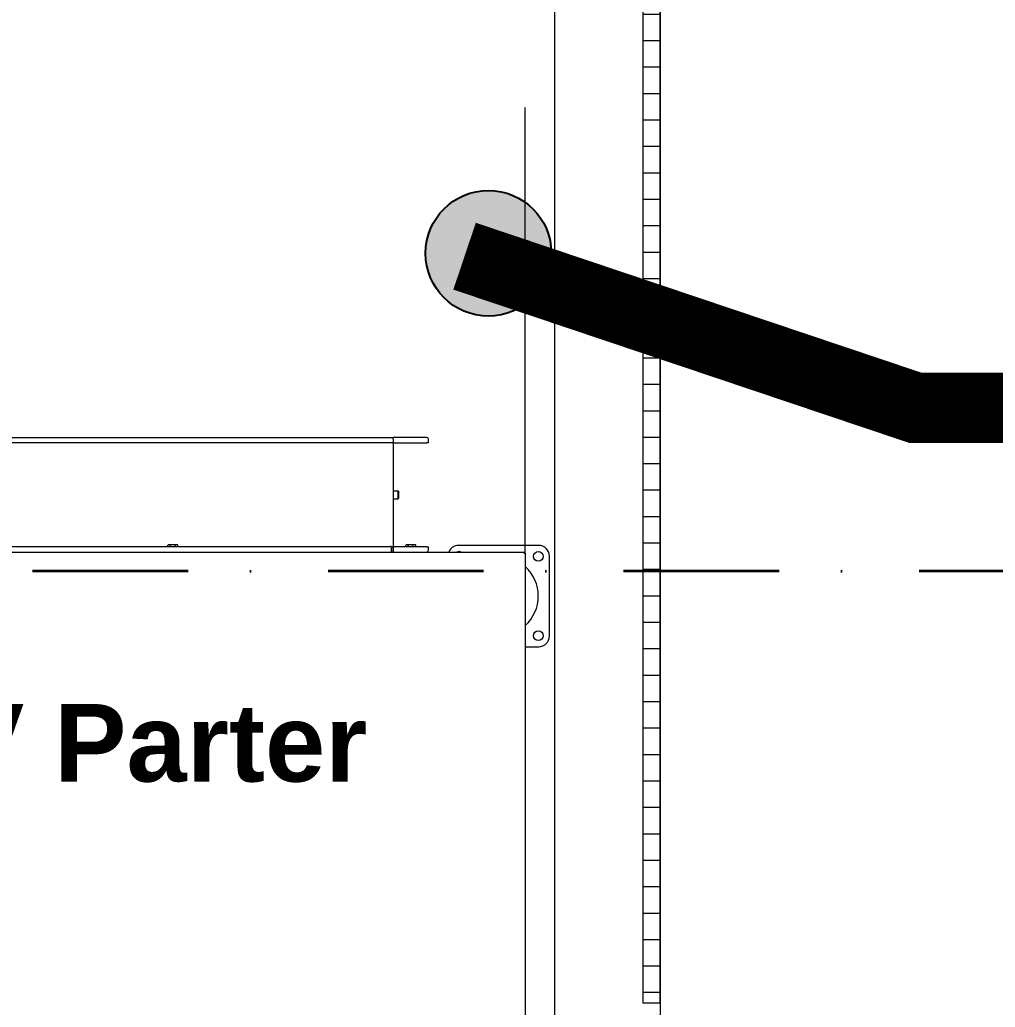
# Model space of a CAD drawing. Header units: millimetres. Extents: x 1322820 to 1391563, y 1051909 to 1098256.
# Drawn here: x 1326072 to 1327179, y 1084626 to 1085746 of the extents above; entities that cross this region are included whole.
import ezdxf
from ezdxf.enums import TextEntityAlignment as Align

# ---------------------------------------------------------------- set-up
doc = ezdxf.new("R2010")
doc.units = ezdxf.units.MM
doc.header["$MEASUREMENT"] = 0
doc.set_wipeout_variables(frame=1)
doc.linetypes.add('Dot & Dashed', pattern=[335.138881, 176.388884, -88.194442, 0, -70.555556])
doc.linetypes.add('Wipeout_Contour', pattern=[1000, 0, -1000])
doc.layers.get('0').update_dxf_attribs({"true_color": 0x787878})
for name, color, linetype, true_color in [('arhitectura - decoratii fatada', 7, 'Continuous', 0x787878), ('New_arhitectura - axe', 7, 'Continuous', 0x787878), ('New_arhitectura - sort tabla', 7, 'Continuous', 0x787878), ('New_rezistenta - atic', 7, 'Continuous', 0x787878)]:
    doc.layers.add(name, color=color, linetype=linetype, true_color=true_color)
for name, color, linetype, lineweight, true_color in [('arhitectura - decoratii fatada_Pen_No__21', 7, 'Continuous', 20, 0x787878), ('New_arhitectura - axe_Pen_No__201', 7, 'Continuous', 35, 0x787878), ('New_arhitectura - sort tabla_Pen_No__21', 7, 'Continuous', 20, 0x787878), ('New_rezistenta - atic_Pen_No__1', 7, 'Continuous', 13, 0x787878)]:
    doc.layers.add(name, color=color, linetype=linetype, lineweight=lineweight, true_color=true_color)
doc.layers.add('circuite iluminat vitali', color=1, linetype='Continuous')
doc.layers.add('circuite prize vitali', color=1, linetype='Continuous')
doc.layers.add('CV_Pen_No__1', color=7, linetype='Continuous', lineweight=13)
doc.styles.add('GENERATED_STYLE_1', font='arialbd.ttf')
doc.styles.add('GENERATED_STYLE_9', font='arialbd.ttf')

# ---------------------------------------------------------------- blocks, each defined once
blk = doc.blocks.new('Slab_1_1', base_point=(1346478.5, 1090720.6))
at = {"layer": 'New_arhitectura - sort tabla_Pen_No__21', "color": 7, "linetype": 'Continuous', "lineweight": 20, "flags": 128}
blk.add_lwpolyline([(1346478.5, 1090720.6), (1326678.5, 1090720.6), (1326678.5, 1075928.7), (1355428.5, 1075928.7), (1355428.5, 1056170.7), (1372848.5, 1056170.7), (1372848.5, 1096120.6), (1355278.5, 1096120.6), (1355278.5, 1089268.7), (1355828.5, 1089268.7), (1355828.5, 1095570.6), (1372228.5, 1095570.6), (1372228.5, 1056720.7), (1355978.5, 1056720.7), (1355978.5, 1076470.6), (1327228.5, 1076470.6), (1327228.5, 1090170.6), (1346478.5, 1090170.6)], close=True, dxfattribs=at)
blk = doc.blocks.new('Wall_19_1', base_point=(1327178.5, 1090220.6))
at = {"color": 254, "linetype": 'Wipeout_Contour', "lineweight": 0, "ltscale": 6851626.523257658}
blk.add_wipeout([(1326798.5, 1076070.6), (1326828.5, 1076070.6), (1326828.5, 1090570.6), (1326798.5, 1090570.6)], dxfattribs=at).dxf.layer = 'New_rezistenta - atic'
at = {"layer": 'New_rezistenta - atic_Pen_No__1', "color": 7, "linetype": 'Continuous', "lineweight": 13, "flags": 128}
blk.add_lwpolyline([(1326798.5, 1090600.6), (1326798.5, 1076040.6)], dxfattribs=at)
at = {"color": 254, "linetype": 'Wipeout_Contour', "lineweight": 0, "ltscale": 6851826.914150106}
blk.add_wipeout([(1326828.5, 1076170.6), (1326928.5, 1076170.6), (1326928.5, 1090470.6), (1326828.5, 1090470.6)], dxfattribs=at).dxf.layer = 'New_rezistenta - atic'
at = {"color": 254, "linetype": 'Wipeout_Contour', "lineweight": 0, "ltscale": 6852366.706711189}
blk.add_wipeout([(1326928.5, 1076420.6), (1327178.5, 1076420.6), (1327178.5, 1090220.6), (1326928.5, 1090220.6)], dxfattribs=at).dxf.layer = 'New_rezistenta - atic'
blk = doc.blocks.new('Wall_61_1', base_point=(1326778.5, 1084630.7))
at = {"layer": 'arhitectura - decoratii fatada', "linetype": 'Continuous', "lineweight": 0, "true_color": 0x000000}
h = blk.add_hatch(dxfattribs=at)
h.set_pattern_fill('PLYWOOD_0001', color=18, style=0, pattern_type=2)
h.set_pattern_definition([(0, (1356235.236, 1078942.57), (0, 30), [])])
h.paths.add_polyline_path([(1326798.5, 1084630.7), (1326798.5, 1087645.7), (1326778.5, 1087645.7), (1326778.5, 1084630.7)])
at = {"layer": 'arhitectura - decoratii fatada_Pen_No__21', "color": 7, "linetype": 'Continuous', "lineweight": 20, "flags": 128}
for points in [[(1326778.5, 1087645.7), (1326778.5, 1084630.7)], [(1326798.5, 1084630.7), (1326798.5, 1087645.7)], [(1326778.5, 1084630.7), (1326798.5, 1084630.7)]]:
    blk.add_lwpolyline(points, dxfattribs=at)
blk = doc.blocks.new('Standard grid marker_7')
at = {"layer": 'New_arhitectura - axe_Pen_No__201', "linetype": 'Dot & Dashed', "lineweight": 35}
blk.add_line((1000, 0), (32396.9, 0), dxfattribs=at)
at = {"layer": 'New_arhitectura - axe_Pen_No__201', "lineweight": 35, "style": 'GENERATED_STYLE_1'}
blk.add_attdef('AC_MarkerText_1', text='', height=125, rotation=180, dxfattribs=at).set_placement((33503, 7.1), align=Align.MIDDLE_CENTER)
blk = doc.blocks.new('terasa')
at = {"layer": 'New_arhitectura - sort tabla', "linetype": 'Continuous', "lineweight": 20}
blk.add_blockref('Slab_1_1', (1346478.502, 1090720.6), dxfattribs=at)
at = {"layer": 'New_rezistenta - atic', "lineweight": 20}
blk.add_blockref('Wall_19_1', (1327178.502, 1090220.6), dxfattribs=at)
at = {"layer": 'arhitectura - decoratii fatada', "lineweight": 20}
blk.add_blockref('Wall_61_1', (1326778.502, 1084630.65), dxfattribs=at)
at = {"layer": 'New_arhitectura - axe', "linetype": 'Continuous', "lineweight": 13, "zscale": 1000, "rotation": 180}
blk.add_blockref('Standard grid marker_7', (1356428.539, 1085120.65), dxfattribs=at)

msp = doc.modelspace()

# ---------------------------------------------------------------- block references
msp.add_blockref('terasa', (0, 0))

# ---------------------------------------------------------------- next in the draw order: hatches: boundary and pattern name
at = {"layer": 'circuite iluminat vitali'}
h = msp.add_hatch(color=256, dxfattribs=at)
h.paths.add_polyline_path([(1326671.6, 1085502.6, -0.528515), (1326598.7, 1085410), (1326632.6, 1085487.4)])
h.paths.add_polyline_path([(1326671.6, 1085502.6), (1326632.6, 1085487.4), (1326652.6, 1085533, -0.127588)])
h.paths.add_polyline_path([(1326652.6, 1085533), (1326598.7, 1085410, -0.086363), (1326574.9, 1085415.8, -0.099878), (1326551.8, 1085432), (1326604.6, 1085552.5, -0.099878), (1326632.2, 1085546.5, -0.086363)])
h.paths.add_polyline_path([(1326604.6, 1085552.5), (1326551.8, 1085432, -0.664213)])

# ---------------------------------------------------------------- next in the draw order: linework, layer by layer
msp.add_circle((1326603.5, 1085481.2), 71.3, dxfattribs=at)
at = {"layer": 'circuite prize vitali', "linetype": 'Continuous', "flags": 128}
msp.add_lwpolyline([(1326603.5, 1085474, 0, 0, 0), (1326603.5, 1085474, 0, 0, 0), (1326603.5, 1085474, 0, 0, 0), (1325403.6, 1084272.1, 179, 0, 0), (1325102.9, 1083971.3, 0, 0, 0)], format="xyseb", dxfattribs=at)
at = {"layer": 'circuite prize vitali', "lineweight": 20, "const_width": 80}
msp.add_lwpolyline([(1362072.2, 1085491.4), (1346211.1, 1085309.9), (1327088, 1085305.8), (1326576.4, 1085477.9), (1326576.4, 1085477.9), (1326576.4, 1085477.9), (1326576.4, 1085477.9), (1326576.4, 1085477.9), (1326576.4, 1085477.9), (1326576.4, 1085477.9), (1326576.4, 1085477.9)], dxfattribs=at)
at = {"layer": 'CV_Pen_No__1', "color": 7, "linetype": 'Continuous', "lineweight": 13}
for p, q in [((1326645.1, 1085140.6), (1326645.1, 1085646.6)), ((1326645.1, 1085144.3), (1326645.1, 1085499.2)), ((1325695.4, 1085272.2), (1326495.4, 1085272.2)), ((1326484.3, 1085272.2), (1326484.4, 1085272.2)), ((1326495.4, 1085270.2), (1326495.4, 1085272.2)), ((1326495.4, 1085270.2), (1326495.4, 1085272.2)), ((1326533.4, 1085272.2), (1326495.4, 1085272.2)), ((1326495.4, 1085270.2), (1326495.4, 1085266.2)), ((1326495.4, 1085270.2), (1326495.4, 1085266.2)), ((1326523.8, 1085272.2), (1326523.8, 1085272.2)), ((1326535.4, 1085266.2), (1326535.4, 1085270.2)), ((1326495.4, 1085266.2), (1325695.4, 1085266.2)), ((1326495.4, 1085266.2), (1326495.4, 1085148.2)), ((1326495.4, 1085266.2), (1326533.4, 1085266.2)), ((1326535.4, 1085266.2), (1326533.4, 1085266.2)), ((1326495.4, 1085211.7), (1326500.9, 1085211.7)), ((1326500.9, 1085202.7), (1326500.9, 1085211.7)), ((1326501.4, 1085211.2), (1326500.9, 1085211.7)), ((1326495.4, 1085202.7), (1326500.9, 1085202.7)), ((1326501.4, 1085203.2), (1326500.9, 1085202.7)), ((1326501.4, 1085211.2), (1326501.4, 1085203.2)), ((1325698.2, 1085148.4), (1326492.1, 1085148.4)), ((1326239.6, 1085148.4), (1326239.6, 1085149.9)), ((1326240.4, 1085150.4), (1326239.7, 1085150)), ((1326241, 1085150.4), (1326240.4, 1085150.4)), ((1326245.3, 1085150.4), (1326241, 1085150.4)), ((1326242.4, 1085148.4), (1326242.4, 1085149.9)), ((1326249.7, 1085150.4), (1326245.3, 1085150.4)), ((1326248.2, 1085148.4), (1326248.2, 1085149.9)), ((1326250.4, 1085150.4), (1326249.7, 1085150.4)), ((1326250.4, 1085150.4), (1326251.1, 1085150)), ((1326251.2, 1085148.4), (1326251.2, 1085149.9)), ((1326492.1, 1085148.4), (1326492.1, 1085148.4)), ((1326493.1, 1085148.4), (1326492.1, 1085148.4)), ((1326493.1, 1085148.4), (1326493.1, 1085142.2)), ((1326493.1, 1085148.2), (1326495.4, 1085148.2)), ((1326495.4, 1085148.2), (1326495.4, 1085144.2)), ((1326533.4, 1085148.2), (1326495.4, 1085148.2)), ((1326495.4, 1085144.2), (1326495.4, 1085148.2)), ((1326495.4, 1085144.2), (1326495.4, 1085142.2)), ((1326495.4, 1085142.2), (1326495.4, 1085144.2)), ((1326509.6, 1085148.2), (1326509.6, 1085149.9)), ((1326510.4, 1085150.4), (1326509.7, 1085150)), ((1326511, 1085150.4), (1326510.4, 1085150.4)), ((1326515.3, 1085150.4), (1326511, 1085150.4)), ((1326512.4, 1085148.2), (1326512.4, 1085149.9)), ((1326519.7, 1085150.4), (1326515.3, 1085150.4)), ((1326518.2, 1085148.2), (1326518.2, 1085149.9)), ((1326520.4, 1085150.4), (1326519.7, 1085150.4)), ((1326520.4, 1085150.4), (1326521.1, 1085150)), ((1326521.2, 1085148.2), (1326521.2, 1085149.9)), ((1326533.4, 1085148.2), (1326535.4, 1085148.2)), ((1326535.4, 1085144.2), (1326535.4, 1085148.2)), ((1326660.6, 1085149.7), (1326569.6, 1085149.7)), ((1325466.4, 1085142.2), (1326643.9, 1085142.2)), ((1326612.2, 1085142.2), (1326612.2, 1085142.2)), ((1326612.2, 1085142.2), (1326612.2, 1085142.2)), ((1326643.9, 1085142.2), (1326643.9, 1085142.2)), ((1326643.9, 1085140.9), (1326643.9, 1085142.2)), ((1326645.1, 1085140.9), (1326643.9, 1085140.9)), ((1326645.1, 1085140.9), (1326645.1, 1082343.4)), ((1326645.1, 1085140.9), (1326645.1, 1085140.9)), ((1326645.1, 1085134.3), (1326645.2, 1085134.3)), ((1326672.6, 1085046.7), (1326672.6, 1085137.7)), ((1326645.1, 1085130.6), (1326645.2, 1085130.6)), ((1326645.1, 1085034.7), (1326660.6, 1085034.7))]:
    msp.add_line(p, q, dxfattribs=at)
at = {"layer": 'CV_Pen_No__1', "color": 7, "linetype": 'Continuous', "lineweight": 13, "flags": 128}
for points in [[(1326241, 1085150.4), (1326240.9, 1085150.4), (1326240.9, 1085150.4), (1326240.9, 1085150.4), (1326240.8, 1085150.4), (1326240.8, 1085150.4), (1326240.8, 1085150.4), (1326240.8, 1085150.4), (1326240.7, 1085150.4), (1326240.7, 1085150.4), (1326240.7, 1085150.4), (1326240.7, 1085150.4), (1326240.6, 1085150.4), (1326240.6, 1085150.3), (1326240.6, 1085150.3), (1326240.5, 1085150.3), (1326240.5, 1085150.3), (1326240.5, 1085150.3), (1326240.4, 1085150.3), (1326240.4, 1085150.3), (1326240.4, 1085150.3), (1326240.3, 1085150.3), (1326240.3, 1085150.3), (1326240.3, 1085150.3), (1326240.2, 1085150.3), (1326240.2, 1085150.2), (1326240.2, 1085150.2), (1326240.1, 1085150.2), (1326240.1, 1085150.2), (1326240.1, 1085150.2), (1326240, 1085150.2), (1326240, 1085150.1), (1326240, 1085150.1), (1326239.9, 1085150.1), (1326239.9, 1085150.1), (1326239.9, 1085150.1), (1326239.9, 1085150.1), (1326239.8, 1085150), (1326239.8, 1085150), (1326239.8, 1085150), (1326239.8, 1085150), (1326239.6, 1085149.9)], [(1326242.4, 1085149.9), (1326242.3, 1085150), (1326242.2, 1085150), (1326242.2, 1085150), (1326242.2, 1085150), (1326242.2, 1085150), (1326242.2, 1085150.1), (1326242.1, 1085150.1), (1326242.1, 1085150.1), (1326242.1, 1085150.1), (1326242, 1085150.1), (1326242, 1085150.1), (1326242, 1085150.2), (1326241.9, 1085150.2), (1326241.9, 1085150.2), (1326241.9, 1085150.2), (1326241.8, 1085150.2), (1326241.8, 1085150.2), (1326241.8, 1085150.3), (1326241.7, 1085150.3), (1326241.7, 1085150.3), (1326241.7, 1085150.3), (1326241.6, 1085150.3), (1326241.6, 1085150.3), (1326241.6, 1085150.3), (1326241.5, 1085150.3), (1326241.5, 1085150.3), (1326241.5, 1085150.3), (1326241.4, 1085150.3), (1326241.4, 1085150.3), (1326241.4, 1085150.4), (1326241.3, 1085150.4), (1326241.3, 1085150.4), (1326241.3, 1085150.4), (1326241.3, 1085150.4), (1326241.2, 1085150.4), (1326241.2, 1085150.4), (1326241.2, 1085150.4), (1326241.2, 1085150.4), (1326241.1, 1085150.4), (1326241.1, 1085150.4), (1326241, 1085150.4)], [(1326245.3, 1085150.4), (1326245.1, 1085150.4), (1326245, 1085150.4), (1326245, 1085150.4), (1326244.9, 1085150.4), (1326244.9, 1085150.4), (1326244.8, 1085150.4), (1326244.8, 1085150.4), (1326244.7, 1085150.4), (1326244.7, 1085150.4), (1326244.6, 1085150.4), (1326244.6, 1085150.4), (1326244.5, 1085150.4), (1326244.4, 1085150.3), (1326244.4, 1085150.3), (1326244.3, 1085150.3), (1326244.3, 1085150.3), (1326244.2, 1085150.3), (1326244.1, 1085150.3), (1326244, 1085150.3), (1326244, 1085150.3), (1326243.9, 1085150.3), (1326243.8, 1085150.3), (1326243.8, 1085150.3), (1326243.7, 1085150.3), (1326243.6, 1085150.2), (1326243.5, 1085150.2), (1326243.5, 1085150.2), (1326243.4, 1085150.2), (1326243.3, 1085150.2), (1326243.3, 1085150.2), (1326243.2, 1085150.1), (1326243.1, 1085150.1), (1326243.1, 1085150.1), (1326243, 1085150.1), (1326242.9, 1085150.1), (1326242.9, 1085150.1), (1326242.8, 1085150), (1326242.8, 1085150), (1326242.7, 1085150), (1326242.7, 1085150), (1326242.4, 1085149.9)], [(1326248.2, 1085149.9), (1326247.9, 1085150), (1326247.9, 1085150), (1326247.8, 1085150), (1326247.8, 1085150), (1326247.7, 1085150), (1326247.7, 1085150.1), (1326247.6, 1085150.1), (1326247.5, 1085150.1), (1326247.5, 1085150.1), (1326247.4, 1085150.1), (1326247.4, 1085150.1), (1326247.3, 1085150.2), (1326247.2, 1085150.2), (1326247.2, 1085150.2), (1326247.1, 1085150.2), (1326247, 1085150.2), (1326246.9, 1085150.2), (1326246.9, 1085150.3), (1326246.8, 1085150.3), (1326246.7, 1085150.3), (1326246.6, 1085150.3), (1326246.6, 1085150.3), (1326246.5, 1085150.3), (1326246.4, 1085150.3), (1326246.4, 1085150.3), (1326246.3, 1085150.3), (1326246.2, 1085150.3), (1326246.2, 1085150.3), (1326246.1, 1085150.3), (1326246, 1085150.4), (1326246, 1085150.4), (1326245.9, 1085150.4), (1326245.9, 1085150.4), (1326245.8, 1085150.4), (1326245.8, 1085150.4), (1326245.7, 1085150.4), (1326245.7, 1085150.4), (1326245.6, 1085150.4), (1326245.6, 1085150.4), (1326245.5, 1085150.4), (1326245.3, 1085150.4)], [(1326249.7, 1085150.4), (1326249.5, 1085150.4), (1326249.5, 1085150.4), (1326249.5, 1085150.4), (1326249.5, 1085150.4), (1326249.5, 1085150.4), (1326249.4, 1085150.4), (1326249.4, 1085150.4), (1326249.4, 1085150.4), (1326249.4, 1085150.4), (1326249.3, 1085150.4), (1326249.3, 1085150.4), (1326249.3, 1085150.4), (1326249.2, 1085150.3), (1326249.2, 1085150.3), (1326249.2, 1085150.3), (1326249.1, 1085150.3), (1326249.1, 1085150.3), (1326249.1, 1085150.3), (1326249, 1085150.3), (1326249, 1085150.3), (1326248.9, 1085150.3), (1326248.9, 1085150.3), (1326248.9, 1085150.3), (1326248.8, 1085150.3), (1326248.8, 1085150.2), (1326248.8, 1085150.2), (1326248.7, 1085150.2), (1326248.7, 1085150.2), (1326248.6, 1085150.2), (1326248.6, 1085150.2), (1326248.6, 1085150.1), (1326248.5, 1085150.1), (1326248.5, 1085150.1), (1326248.5, 1085150.1), (1326248.4, 1085150.1), (1326248.4, 1085150.1), (1326248.4, 1085150), (1326248.4, 1085150), (1326248.3, 1085150), (1326248.3, 1085150), (1326248.2, 1085149.9)], [(1326251.2, 1085149.9), (1326251, 1085150), (1326251, 1085150), (1326251, 1085150), (1326251, 1085150), (1326250.9, 1085150), (1326250.9, 1085150.1), (1326250.9, 1085150.1), (1326250.8, 1085150.1), (1326250.8, 1085150.1), (1326250.8, 1085150.1), (1326250.7, 1085150.1), (1326250.7, 1085150.2), (1326250.7, 1085150.2), (1326250.6, 1085150.2), (1326250.6, 1085150.2), (1326250.6, 1085150.2), (1326250.5, 1085150.2), (1326250.5, 1085150.3), (1326250.5, 1085150.3), (1326250.4, 1085150.3), (1326250.4, 1085150.3), (1326250.3, 1085150.3), (1326250.3, 1085150.3), (1326250.3, 1085150.3), (1326250.2, 1085150.3), (1326250.2, 1085150.3), (1326250.2, 1085150.3), (1326250.1, 1085150.3), (1326250.1, 1085150.3), (1326250.1, 1085150.4), (1326250, 1085150.4), (1326250, 1085150.4), (1326250, 1085150.4), (1326249.9, 1085150.4), (1326249.9, 1085150.4), (1326249.9, 1085150.4), (1326249.9, 1085150.4), (1326249.8, 1085150.4), (1326249.8, 1085150.4), (1326249.8, 1085150.4), (1326249.7, 1085150.4)], [(1326251.1, 1085150), (1326251.1, 1085150), (1326251.1, 1085149.9), (1326251.1, 1085149.9), (1326251.1, 1085149.9), (1326251.1, 1085149.9), (1326251.1, 1085149.9), (1326251.2, 1085149.9)], [(1326511, 1085150.4), (1326510.9, 1085150.4), (1326510.9, 1085150.4), (1326510.9, 1085150.4), (1326510.8, 1085150.4), (1326510.8, 1085150.4), (1326510.8, 1085150.4), (1326510.8, 1085150.4), (1326510.7, 1085150.4), (1326510.7, 1085150.4), (1326510.7, 1085150.4), (1326510.7, 1085150.4), (1326510.6, 1085150.4), (1326510.6, 1085150.3), (1326510.6, 1085150.3), (1326510.5, 1085150.3), (1326510.5, 1085150.3), (1326510.5, 1085150.3), (1326510.4, 1085150.3), (1326510.4, 1085150.3), (1326510.4, 1085150.3), (1326510.3, 1085150.3), (1326510.3, 1085150.3), (1326510.3, 1085150.3), (1326510.2, 1085150.3), (1326510.2, 1085150.2), (1326510.2, 1085150.2), (1326510.1, 1085150.2), (1326510.1, 1085150.2), (1326510.1, 1085150.2), (1326510, 1085150.2), (1326510, 1085150.1), (1326510, 1085150.1), (1326509.9, 1085150.1), (1326509.9, 1085150.1), (1326509.9, 1085150.1), (1326509.9, 1085150.1), (1326509.8, 1085150), (1326509.8, 1085150), (1326509.8, 1085150), (1326509.8, 1085150), (1326509.6, 1085149.9)], [(1326512.4, 1085149.9), (1326512.3, 1085150), (1326512.2, 1085150), (1326512.2, 1085150), (1326512.2, 1085150), (1326512.2, 1085150), (1326512.2, 1085150.1), (1326512.1, 1085150.1), (1326512.1, 1085150.1), (1326512.1, 1085150.1), (1326512, 1085150.1), (1326512, 1085150.1), (1326512, 1085150.2), (1326511.9, 1085150.2), (1326511.9, 1085150.2), (1326511.9, 1085150.2), (1326511.8, 1085150.2), (1326511.8, 1085150.2), (1326511.8, 1085150.3), (1326511.7, 1085150.3), (1326511.7, 1085150.3), (1326511.7, 1085150.3), (1326511.6, 1085150.3), (1326511.6, 1085150.3), (1326511.6, 1085150.3), (1326511.5, 1085150.3), (1326511.5, 1085150.3), (1326511.5, 1085150.3), (1326511.4, 1085150.3), (1326511.4, 1085150.3), (1326511.4, 1085150.4), (1326511.3, 1085150.4), (1326511.3, 1085150.4), (1326511.3, 1085150.4), (1326511.3, 1085150.4), (1326511.2, 1085150.4), (1326511.2, 1085150.4), (1326511.2, 1085150.4), (1326511.2, 1085150.4), (1326511.1, 1085150.4), (1326511.1, 1085150.4), (1326511, 1085150.4)], [(1326515.3, 1085150.4), (1326515.1, 1085150.4), (1326515, 1085150.4), (1326515, 1085150.4), (1326514.9, 1085150.4), (1326514.9, 1085150.4), (1326514.8, 1085150.4), (1326514.8, 1085150.4), (1326514.7, 1085150.4), (1326514.7, 1085150.4), (1326514.6, 1085150.4), (1326514.6, 1085150.4), (1326514.5, 1085150.4), (1326514.4, 1085150.3), (1326514.4, 1085150.3), (1326514.3, 1085150.3), (1326514.3, 1085150.3), (1326514.2, 1085150.3), (1326514.1, 1085150.3), (1326514, 1085150.3), (1326514, 1085150.3), (1326513.9, 1085150.3), (1326513.8, 1085150.3), (1326513.8, 1085150.3), (1326513.7, 1085150.3), (1326513.6, 1085150.2), (1326513.5, 1085150.2), (1326513.5, 1085150.2), (1326513.4, 1085150.2), (1326513.3, 1085150.2), (1326513.3, 1085150.2), (1326513.2, 1085150.1), (1326513.1, 1085150.1), (1326513.1, 1085150.1), (1326513, 1085150.1), (1326512.9, 1085150.1), (1326512.9, 1085150.1), (1326512.8, 1085150), (1326512.8, 1085150), (1326512.7, 1085150), (1326512.7, 1085150), (1326512.4, 1085149.9)], [(1326518.2, 1085149.9), (1326517.9, 1085150), (1326517.9, 1085150), (1326517.8, 1085150), (1326517.8, 1085150), (1326517.7, 1085150), (1326517.7, 1085150.1), (1326517.6, 1085150.1), (1326517.5, 1085150.1), (1326517.5, 1085150.1), (1326517.4, 1085150.1), (1326517.4, 1085150.1), (1326517.3, 1085150.2), (1326517.2, 1085150.2), (1326517.2, 1085150.2), (1326517.1, 1085150.2), (1326517, 1085150.2), (1326516.9, 1085150.2), (1326516.9, 1085150.3), (1326516.8, 1085150.3), (1326516.7, 1085150.3), (1326516.6, 1085150.3), (1326516.6, 1085150.3), (1326516.5, 1085150.3), (1326516.4, 1085150.3), (1326516.4, 1085150.3), (1326516.3, 1085150.3), (1326516.2, 1085150.3), (1326516.2, 1085150.3), (1326516.1, 1085150.3), (1326516, 1085150.4), (1326516, 1085150.4), (1326515.9, 1085150.4), (1326515.9, 1085150.4), (1326515.8, 1085150.4), (1326515.8, 1085150.4), (1326515.7, 1085150.4), (1326515.7, 1085150.4), (1326515.6, 1085150.4), (1326515.6, 1085150.4), (1326515.5, 1085150.4), (1326515.3, 1085150.4)], [(1326519.7, 1085150.4), (1326519.5, 1085150.4), (1326519.5, 1085150.4), (1326519.5, 1085150.4), (1326519.5, 1085150.4), (1326519.5, 1085150.4), (1326519.4, 1085150.4), (1326519.4, 1085150.4), (1326519.4, 1085150.4), (1326519.4, 1085150.4), (1326519.3, 1085150.4), (1326519.3, 1085150.4), (1326519.3, 1085150.4), (1326519.2, 1085150.3), (1326519.2, 1085150.3), (1326519.2, 1085150.3), (1326519.1, 1085150.3), (1326519.1, 1085150.3), (1326519.1, 1085150.3), (1326519, 1085150.3), (1326519, 1085150.3), (1326518.9, 1085150.3), (1326518.9, 1085150.3), (1326518.9, 1085150.3), (1326518.8, 1085150.3), (1326518.8, 1085150.2), (1326518.8, 1085150.2), (1326518.7, 1085150.2), (1326518.7, 1085150.2), (1326518.6, 1085150.2), (1326518.6, 1085150.2), (1326518.6, 1085150.1), (1326518.5, 1085150.1), (1326518.5, 1085150.1), (1326518.5, 1085150.1), (1326518.4, 1085150.1), (1326518.4, 1085150.1), (1326518.4, 1085150), (1326518.4, 1085150), (1326518.3, 1085150), (1326518.3, 1085150), (1326518.2, 1085149.9)], [(1326521.2, 1085149.9), (1326521, 1085150), (1326521, 1085150), (1326521, 1085150), (1326521, 1085150), (1326520.9, 1085150), (1326520.9, 1085150.1), (1326520.9, 1085150.1), (1326520.8, 1085150.1), (1326520.8, 1085150.1), (1326520.8, 1085150.1), (1326520.7, 1085150.1), (1326520.7, 1085150.2), (1326520.7, 1085150.2), (1326520.6, 1085150.2), (1326520.6, 1085150.2), (1326520.6, 1085150.2), (1326520.5, 1085150.2), (1326520.5, 1085150.3), (1326520.5, 1085150.3), (1326520.4, 1085150.3), (1326520.4, 1085150.3), (1326520.3, 1085150.3), (1326520.3, 1085150.3), (1326520.3, 1085150.3), (1326520.2, 1085150.3), (1326520.2, 1085150.3), (1326520.2, 1085150.3), (1326520.1, 1085150.3), (1326520.1, 1085150.3), (1326520.1, 1085150.4), (1326520, 1085150.4), (1326520, 1085150.4), (1326520, 1085150.4), (1326519.9, 1085150.4), (1326519.9, 1085150.4), (1326519.9, 1085150.4), (1326519.9, 1085150.4), (1326519.8, 1085150.4), (1326519.8, 1085150.4), (1326519.8, 1085150.4), (1326519.7, 1085150.4)], [(1326521.1, 1085150), (1326521.1, 1085150), (1326521.1, 1085149.9), (1326521.1, 1085149.9), (1326521.1, 1085149.9), (1326521.1, 1085149.9), (1326521.1, 1085149.9), (1326521.2, 1085149.9)], [(1326643.9, 1085141), (1326643.9, 1085141.1), (1326643.9, 1085141.1), (1326643.9, 1085141.1), (1326643.9, 1085141.1), (1326643.9, 1085141.1), (1326643.9, 1085141.1), (1326643.9, 1085141.2), (1326643.9, 1085141.2), (1326643.9, 1085141.2), (1326643.9, 1085141.2), (1326643.9, 1085141.2), (1326643.9, 1085141.3), (1326643.9, 1085141.3), (1326643.9, 1085141.3), (1326643.9, 1085141.3), (1326643.9, 1085141.4), (1326643.9, 1085141.4), (1326643.9, 1085141.4), (1326643.9, 1085141.5), (1326643.9, 1085141.5), (1326643.9, 1085141.5), (1326643.9, 1085141.5), (1326643.9, 1085141.6), (1326643.9, 1085141.6), (1326643.9, 1085141.6), (1326643.9, 1085141.6), (1326643.9, 1085141.7), (1326643.9, 1085141.7), (1326643.9, 1085141.7), (1326643.9, 1085141.7), (1326643.9, 1085141.8), (1326643.9, 1085141.8), (1326643.9, 1085141.8), (1326643.9, 1085141.8), (1326643.9, 1085141.8), (1326643.9, 1085141.9), (1326643.9, 1085141.9), (1326643.9, 1085141.9), (1326643.9, 1085141.9), (1326643.9, 1085141.9), (1326643.9, 1085142), (1326643.9, 1085142), (1326643.9, 1085142), (1326643.9, 1085142), (1326643.9, 1085142), (1326643.9, 1085142), (1326643.9, 1085142), (1326643.9, 1085142.1), (1326643.9, 1085142.1), (1326643.9, 1085142.1), (1326643.9, 1085142.1), (1326643.9, 1085142.1), (1326643.9, 1085142.1), (1326643.9, 1085142.1), (1326643.9, 1085142.1), (1326643.9, 1085142.2)], [(1326643.9, 1085140.9), (1326643.9, 1085140.9), (1326643.9, 1085140.9), (1326643.9, 1085140.9), (1326643.9, 1085141)], [(1326643.9, 1085140.9), (1326644, 1085140.9), (1326644, 1085140.9), (1326644.1, 1085140.9), (1326644.1, 1085140.9), (1326644.1, 1085140.9), (1326644.1, 1085140.9), (1326644.1, 1085140.9), (1326644.2, 1085140.9), (1326644.2, 1085140.9), (1326644.2, 1085140.9), (1326644.2, 1085140.9), (1326644.3, 1085140.9), (1326644.3, 1085140.9), (1326644.3, 1085140.9), (1326644.3, 1085140.9), (1326644.4, 1085140.9), (1326644.4, 1085140.9), (1326644.4, 1085140.9), (1326644.4, 1085140.9), (1326644.5, 1085140.9), (1326644.5, 1085140.9), (1326644.5, 1085140.9), (1326644.5, 1085140.9), (1326644.6, 1085140.9), (1326644.6, 1085140.9), (1326644.6, 1085140.9), (1326644.6, 1085140.9), (1326644.7, 1085140.9), (1326644.7, 1085140.9), (1326644.7, 1085140.9), (1326644.7, 1085140.9), (1326644.8, 1085140.9), (1326644.8, 1085140.9), (1326644.8, 1085140.9), (1326644.8, 1085140.9), (1326644.8, 1085140.9), (1326644.9, 1085140.9), (1326644.9, 1085140.9), (1326644.9, 1085140.9), (1326644.9, 1085140.9), (1326644.9, 1085140.9), (1326644.9, 1085140.9), (1326645, 1085140.9), (1326645, 1085140.9), (1326645, 1085140.9), (1326645, 1085140.9), (1326645, 1085140.9), (1326645, 1085140.9), (1326645, 1085140.9), (1326645.1, 1085140.9), (1326645.1, 1085140.9), (1326645.1, 1085140.9), (1326645.1, 1085140.9), (1326645.1, 1085140.9), (1326645.1, 1085140.9), (1326645.1, 1085140.9)], [(1326643.9, 1085140.9), (1326643.9, 1085140.9), (1326643.9, 1085140.9), (1326643.9, 1085140.9), (1326643.9, 1085140.9)]]:
    msp.add_lwpolyline(points, dxfattribs=at)
at = {"layer": 'CV_Pen_No__1', "color": 7, "linetype": 'Continuous', "lineweight": 13}
for centre in [(1326660.1, 1085137.2), (1326660.1, 1085047.2)]:
    msp.add_circle(centre, 5.5, dxfattribs=at)
for centre, radius, start, end in [((1326533.4, 1085270.2), 2, 0, 90), ((1326533.4, 1085144.2), 2, 270, 0), ((1326569.6, 1085137.7), 12, 90, 157.9757), ((1326660.6, 1085137.7), 12, 0, 90), ((1326570.1, 1085137.2), 5.5, 65.38, 114.62), ((1326615.1, 1085092.2), 45, 311.8103, 48.1897), ((1326660.6, 1085046.7), 12, 270, 0)]:
    msp.add_arc(centre, radius, start, end, dxfattribs=at)

# ---------------------------------------------------------------- next in the draw order: texts
at = {"layer": 'CV_Pen_No__1', "color": 7, "linetype": 'Continuous', "lineweight": 13, "insert": (1325598.7, 1084969.7), "char_height": 88, "attachment_point": 1, "style": 'GENERATED_STYLE_9'}
msp.add_mtext('\\A1;{\\fArial|b1|i0|c238|p34;CTA FIV Parter}', dxfattribs=at)

doc.saveas('drawing.dxf')
